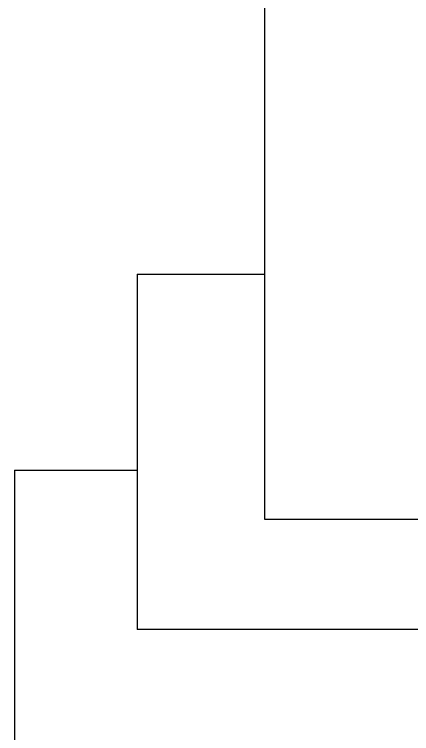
# Model space of a CAD drawing. Extents: x -1568 to -728, y -1287 to -990.
# Drawn here: x -1429.091 to -1427.471, y -1100.206 to -1097.27 of the extents above; entities that cross this region are included whole.
import ezdxf

# ---------------------------------------------------------------- set-up
doc = ezdxf.new("R2010")
doc.units = 0
doc.header["$LTSCALE"] = 5
doc.layers.get('0').update_dxf_attribs({"linetype": 'CONTINUOUS'})

msp = doc.modelspace()

# ---------------------------------------------------------------- linework, layer by layer
for p, q in [((-1428.07129, -1097.08078), (-1428.07129, -1099.33078)), ((-1428.59032, -1098.33078), (-1428.07129, -1098.33078)), ((-1428.59032, -1098.33078), (-1428.59032, -1099.78128)), ((-1429.09146, -1099.13078), (-1428.59032, -1099.13078)), ((-1429.09146, -1099.13078), (-1429.09146, -1101.88078)), ((-1428.07129, -1099.33078), (-1427.04851, -1099.33078)), ((-1427.04851, -1099.78128), (-1428.59032, -1099.78128))]:
    msp.add_line(p, q)

doc.saveas('drawing.dxf')
